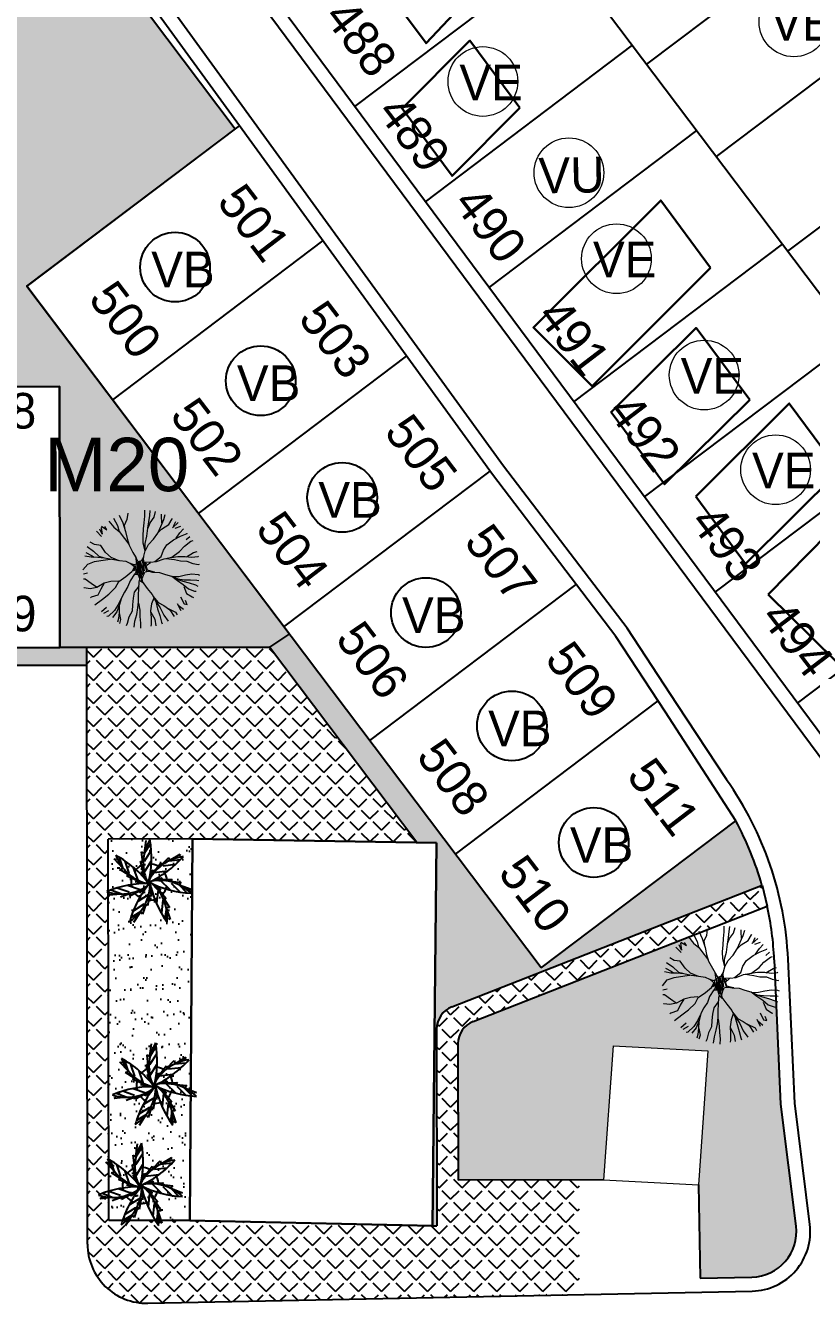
# Model space of a CAD drawing. Extents: x 472704 to 474638, y 1059265 to 1060325.
# Drawn here: x 473153.3 to 473219.6, y 1059508.3 to 1059616.6 of the extents above; entities that cross this region are included whole.
import ezdxf

# ---------------------------------------------------------------- set-up
doc = ezdxf.new("R2010")
doc.units = 0
doc.header["$LTSCALE"] = 0.4
doc.header["$MEASUREMENT"] = 0
doc.layers.get('0').update_dxf_attribs({"linetype": 'CONTINUOUS', "lineweight": 25})
for name, color, linetype, lineweight in [('AREAS VERDAS', 72, 'CONTINUOUS', 25), ('AREAS VERDES', 2, 'CONTINUOUS', 20), ('C-MULTIPLE', 65, 'CONTINUOUS', 30), ('CASA', 31, 'CONTINUOUS', 30), ('escuela', 22, 'CONTINUOUS', 20)]:
    doc.layers.add(name, color=color, linetype=linetype, lineweight=lineweight)
for name, color, linetype in [('BIFAMILIARES', 6, 'CONTINUOUS'), ('MANZANAS', 5, 'CONTINUOUS'), ('NumeroPropu', 6, 'CONTINUOUS'), ('PARCELASPEOPUESTAS', 3, 'CONTINUOUS'), ('PISOS', 8, 'CONTINUOUS'), ('PoligonAV', 3, 'CONTINUOUS'), ('TipoVivienda', 7, 'CONTINUOUS'), ('UNIFAMILIAR', 5, 'CONTINUOUS'), ('VEGETACION', 3, 'CONTINUOUS'), ('VIAPROPUESTA', 7, 'CONTINUOUS')]:
    doc.layers.add(name, color=color, linetype=linetype)
doc.styles.add('ARIAL', font='arial.ttf')
doc.styles.add('Numeros Parcelas', font='', dxfattribs={"height": 3})
doc.styles.add('TipoVivienda', font='', dxfattribs={"height": 3})
doc.styles.get('Numeros Parcelas').set_extended_font_data('AvantGarde Bk BT')
doc.styles.get('TipoVivienda').set_extended_font_data('AvantGarde Bk BT')
pattern_1 = [(37.5, (0, 0), (-0.0629933581, 1.926823769), [0, -1.52, 0, -1.7, 0, -1.625]), (7.5, (0, 0), (1.769776705, 2.822146065), [0, -0.82, 0, -1.37, 0, -0.525]), (327.5, (-1.23, 0), (3.1141418618, 0.0056590535), [0, -0.5, 0, -1.8, 0, -2.35]), (317.5, (-1.23, 0), (3.0061266046, 0.877675565), [0, -0.25, 0, -1.18, 0, -1.35])]
pattern_2 = [(45, (0, 0), (-0.9722718241, 0.9722718241), [1, -0.375]), (135, (0, 0), (-0.9722718241, -0.9722718241), [1, -0.375])]

# ---------------------------------------------------------------- blocks, each defined once
blk = doc.blocks.new('MATA-P-01')
at = {"color": 84, "linetype": 'ByBlock'}
for p, q in [((18.7068, 144.4864), (18.7321, 144.4515)), ((18.7231, 144.4864), (18.7304, 144.458)), ((18.7448, 144.4994), (18.7448, 144.5014)), ((18.7576, 144.4645), (18.7448, 144.4994)), ((18.7902, 144.4864), (18.7883, 144.5167)), ((18.7991, 144.4449), (18.7902, 144.4864)), ((18.7973, 144.4668), (18.8065, 144.5037)), ((18.8065, 144.5037), (18.8081, 144.5144)), ((18.8462, 144.4883), (18.8445, 144.521)), ((18.8625, 144.4537), (18.8462, 144.4883)), ((18.8698, 144.458), (18.8717, 144.4929)), ((18.8717, 144.4929), (18.8752, 144.521)), ((18.8986, 144.4841), (18.9059, 144.5167)), ((18.6435, 144.4015), (18.6272, 144.4231)), ((18.6454, 144.4361), (18.6454, 144.4384)), ((18.6796, 144.4146), (18.6454, 144.4361)), ((18.6869, 144.4319), (18.6706, 144.458)), ((18.7141, 144.3862), (18.6796, 144.4146)), ((18.7013, 144.397), (18.6869, 144.4319)), ((18.7176, 144.4515), (18.6888, 144.4688)), ((18.7321, 144.4515), (18.7304, 144.4557)), ((18.7918, 144.4319), (18.7576, 144.4645)), ((18.8079, 144.4068), (18.7918, 144.4319)), ((18.8081, 144.4058), (18.7991, 144.4449)), ((18.868, 144.4239), (18.8625, 144.4537)), ((18.8643, 144.3754), (18.8679, 144.4211)), ((18.8679, 144.4211), (18.8698, 144.458)), ((18.8915, 144.4123), (18.8951, 144.4472)), ((18.8951, 144.4472), (18.8986, 144.4841)), ((19.0127, 144.4231), (18.9874, 144.3774)), ((18.9964, 144.4818), (18.9929, 144.4449)), ((18.9929, 144.4449), (19.0018, 144.41)), ((19.0399, 144.4602), (19.0127, 144.4231)), ((19.0689, 144.4384), (19.0382, 144.4015)), ((19.0907, 144.4166), (19.0562, 144.3885)), ((18.5891, 144.3382), (18.5709, 144.347)), ((18.6163, 144.397), (18.6054, 144.4035)), ((18.647, 144.3624), (18.6163, 144.397)), ((18.6671, 144.3275), (18.647, 144.3624)), ((18.7448, 144.3513), (18.7141, 144.3862)), ((18.7576, 144.3167), (18.7448, 144.3513)), ((18.8244, 144.3666), (18.8081, 144.4058)), ((18.8462, 144.3317), (18.8244, 144.3666)), ((18.8662, 144.334), (18.8643, 144.3754)), ((18.8771, 144.334), (18.8861, 144.3731)), ((18.8861, 144.3731), (18.8915, 144.4123)), ((18.9874, 144.3774), (18.9711, 144.3405)), ((19.0219, 144.3709), (18.9855, 144.3382)), ((19.0018, 144.41), (18.9929, 144.3885)), ((19.0562, 144.3885), (19.0219, 144.3709)), ((19.0382, 144.4015), (19.0236, 144.3709)), ((19.0923, 144.3666), (19.107, 144.3819)), ((19.1268, 144.3797), (19.0923, 144.3666)), ((19.1268, 144.3731), (19.114, 144.3362)), ((19.114, 144.3362), (19.1322, 144.3624)), ((19.1485, 144.347), (19.114, 144.3232)), ((18.5476, 144.2775), (18.544, 144.2798)), ((18.5818, 144.2775), (18.5476, 144.2775)), ((18.5601, 144.3209), (18.5584, 144.3232)), ((18.5946, 144.3101), (18.5601, 144.3209)), ((18.6163, 144.284), (18.5818, 144.2775)), ((18.6236, 144.3059), (18.5891, 144.3382)), ((18.6307, 144.3079), (18.5946, 144.3101)), ((18.6524, 144.2775), (18.6163, 144.284)), ((18.6706, 144.2994), (18.6307, 144.3079)), ((18.6869, 144.2775), (18.6524, 144.2775)), ((18.7032, 144.2883), (18.6671, 144.3275)), ((18.7068, 144.2863), (18.6706, 144.2994)), ((18.7359, 144.2747), (18.6869, 144.2775)), ((18.7448, 144.271), (18.7032, 144.2883)), ((18.7828, 144.2471), (18.7448, 144.271)), ((18.763, 144.2798), (18.7576, 144.3167)), ((18.7918, 144.2449), (18.763, 144.2798)), ((18.857, 144.2948), (18.8462, 144.3317)), ((18.857, 144.2928), (18.8771, 144.334)), ((18.8589, 144.2557), (18.857, 144.2928)), ((18.8589, 144.2971), (18.8662, 144.334)), ((18.9241, 144.271), (18.904, 144.2491)), ((18.9529, 144.3059), (18.9241, 144.271)), ((18.9711, 144.3405), (18.9529, 144.3059)), ((18.9855, 144.3382), (18.9563, 144.3123)), ((19.0744, 144.2406), (19.1086, 144.2733)), ((19.1086, 144.2733), (19.1431, 144.271)), ((19.1431, 144.271), (19.1703, 144.2798)), ((18.5402, 144.223), (18.5313, 144.221)), ((18.5747, 144.2188), (18.5402, 144.223)), ((18.609, 144.2057), (18.5747, 144.2188)), ((18.6435, 144.1904), (18.609, 144.2057)), ((18.8173, 144.2361), (18.7828, 144.2471)), ((18.8154, 144.2361), (18.8516, 144.2276)), ((18.8204, 144.2298), (18.8159, 144.2358)), ((18.836, 144.2097), (18.8204, 144.2298)), ((18.8235, 144.1893), (18.836, 144.2097)), ((18.8617, 144.242), (18.8256, 144.1822)), ((18.8256, 144.1822), (18.8452, 144.2293)), ((18.8452, 144.2293), (18.8291, 144.2199)), ((18.8398, 144.1822), (18.8617, 144.2435)), ((18.8421, 144.166), (18.8617, 144.242)), ((18.8731, 144.2315), (18.8421, 144.166)), ((18.8433, 144.124), (18.8731, 144.2315)), ((18.8854, 144.225), (18.8433, 144.124)), ((18.8858, 144.2267), (18.845, 144.1578)), ((18.8516, 144.2276), (18.8589, 144.2557)), ((18.8858, 144.2267), (18.857, 144.1382)), ((18.857, 144.1382), (18.8913, 144.2208)), ((18.8584, 144.2576), (18.8584, 144.2591)), ((18.8658, 144.2372), (18.8584, 144.2576)), ((18.8858, 144.2267), (18.8658, 144.2372)), ((18.8712, 144.2094), (18.8773, 144.2259)), ((18.8913, 144.2208), (18.8755, 144.1589)), ((18.8755, 144.1589), (18.8991, 144.2066)), ((18.9021, 144.2471), (18.8858, 144.2267)), ((18.9052, 144.2504), (18.8915, 144.2122)), ((18.9047, 144.2052), (18.8915, 144.2122)), ((18.8991, 144.2066), (18.8967, 144.1751)), ((18.8991, 144.1932), (18.9257, 144.2077)), ((18.904, 144.2491), (18.9005, 144.2449)), ((18.9277, 144.208), (18.9047, 144.2052)), ((18.9529, 144.2145), (18.9277, 144.208)), ((18.9893, 144.2122), (18.9529, 144.2145)), ((19.0328, 144.21), (18.9893, 144.2122)), ((18.991, 144.21), (19.0382, 144.2188)), ((19.0744, 144.21), (19.0328, 144.21)), ((19.0382, 144.2188), (19.0744, 144.2406)), ((19.0543, 144.2034), (19.0399, 144.208)), ((19.0907, 144.1904), (19.0543, 144.2034)), ((19.1124, 144.2057), (19.0744, 144.21)), ((19.107, 144.2122), (19.0814, 144.21)), ((19.1431, 144.2341), (19.107, 144.2122)), ((19.1485, 144.1992), (19.1124, 144.2057)), ((19.1485, 144.208), (19.1322, 144.2015)), ((19.183, 144.2514), (19.1431, 144.2341)), ((19.183, 144.2188), (19.1485, 144.208)), ((19.1847, 144.1992), (19.1485, 144.1992)), ((18.5421, 144.1623), (18.5277, 144.1578)), ((18.5402, 144.1904), (18.5294, 144.1904)), ((18.5402, 144.1274), (18.5313, 144.1274)), ((18.5747, 144.1839), (18.5402, 144.1904)), ((18.5764, 144.1317), (18.5402, 144.1274)), ((18.5802, 144.1666), (18.5421, 144.1623)), ((18.6109, 144.1773), (18.5747, 144.1839)), ((18.6109, 144.1512), (18.5764, 144.1317)), ((18.6163, 144.1688), (18.5802, 144.1666)), ((18.6054, 144.1405), (18.5818, 144.1056)), ((18.647, 144.1754), (18.6109, 144.1773)), ((18.647, 144.1666), (18.6109, 144.1512)), ((18.6635, 144.1744), (18.6163, 144.1688)), ((18.6796, 144.1819), (18.6435, 144.1904)), ((18.6834, 144.1839), (18.647, 144.1666)), ((18.685, 144.1839), (18.647, 144.1754)), ((18.7195, 144.1861), (18.685, 144.1839)), ((18.7538, 144.1904), (18.7195, 144.1861)), ((18.7883, 144.1861), (18.7538, 144.1904)), ((18.7935, 144.1847), (18.781, 144.1864)), ((18.7828, 144.1864), (18.8029, 144.187)), ((18.814, 144.1856), (18.7935, 144.1847)), ((18.8029, 144.187), (18.8235, 144.1893)), ((18.8353, 144.1782), (18.814, 144.1856)), ((18.8403, 144.1578), (18.8353, 144.1782)), ((18.8554, 144.1257), (18.8353, 144.1158)), ((18.836, 144.1166), (18.8433, 144.1376)), ((18.8433, 144.1376), (18.8403, 144.1578)), ((18.8554, 144.1143), (18.8558, 144.1257)), ((18.8589, 144.1362), (18.8558, 144.1257)), ((18.8714, 144.1572), (18.8589, 144.1362)), ((18.8915, 144.1532), (18.8714, 144.1572)), ((18.8851, 144.181), (18.8866, 144.16)), ((18.9059, 144.1683), (18.8851, 144.181)), ((18.8866, 144.16), (18.8908, 144.1527)), ((18.8915, 144.1535), (18.9078, 144.1121)), ((18.904, 144.1708), (18.8991, 144.1932)), ((18.9078, 144.1643), (18.904, 144.1708)), ((18.935, 144.1297), (18.9078, 144.1643)), ((18.9692, 144.0948), (18.935, 144.1297)), ((19.1249, 144.1773), (19.0907, 144.1904)), ((19.1594, 144.1558), (19.1249, 144.1773)), ((19.1793, 144.1186), (19.1594, 144.1558)), ((18.5476, 144.0925), (18.5402, 144.0905)), ((18.5818, 144.1056), (18.5476, 144.0925)), ((18.5818, 144.0664), (18.5674, 144.0448)), ((18.6109, 144.0794), (18.5837, 144.0448)), ((18.7701, 144.0602), (18.7429, 144.0252)), ((18.8046, 144.0882), (18.7701, 144.0602)), ((18.8391, 144.1209), (18.8046, 144.0882)), ((18.8353, 144.1158), (18.8346, 144.1166)), ((18.8445, 144.0426), (18.8499, 144.0794)), ((18.8499, 144.0794), (18.8554, 144.1143)), ((18.8535, 144.0925), (18.8717, 144.0536)), ((18.8717, 144.0536), (18.8717, 144.0187)), ((18.9078, 144.1121), (18.9132, 144.0775)), ((18.9132, 144.0775), (18.9258, 144.0426)), ((18.9801, 144.0579), (18.9692, 144.0948)), ((18.9711, 144.097), (19.0127, 144.086)), ((19.0092, 144.0145), (18.9801, 144.0579)), ((19.0127, 144.086), (19.0472, 144.0687)), ((19.0472, 144.0687), (19.0597, 144.0318)), ((19.0472, 144.0687), (19.0833, 144.0383)), ((19.0852, 144.0383), (19.1195, 144.0536)), ((19.1195, 144.0536), (19.1575, 144.0709)), ((19.1722, 144.097), (19.1504, 144.1078)), ((19.1575, 144.0709), (19.1667, 144.0687)), ((18.5837, 144.0448), (18.5655, 144.0448)), ((18.6144, 144.0318), (18.5818, 144.0145)), ((18.5927, 144.0034), (18.6198, 144.0383)), ((18.6217, 143.9903), (18.6109, 143.9773)), ((18.6716, 144.0031), (18.6217, 143.9903)), ((18.6562, 143.9969), (18.6253, 143.9642)), ((18.6943, 144.0122), (18.6562, 143.9969)), ((18.7106, 143.9969), (18.6834, 143.96)), ((18.7285, 144.023), (18.6943, 144.0122)), ((18.725, 143.9884), (18.7051, 143.9535)), ((18.7467, 144.0318), (18.7106, 143.9969)), ((18.7429, 144.0252), (18.725, 143.9884)), ((18.763, 144.0514), (18.7285, 144.023)), ((18.7576, 144.0426), (18.763, 144.0079)), ((18.763, 144.0079), (18.7611, 143.9688)), ((18.8353, 143.9969), (18.8209, 143.96)), ((18.8336, 143.9708), (18.8372, 144.0057)), ((18.8372, 144.0057), (18.8445, 144.0426)), ((18.8679, 143.9818), (18.8625, 143.9469)), ((18.8717, 144.0187), (18.8679, 143.9818)), ((18.9258, 144.0426), (18.9366, 144.0079)), ((18.9366, 144.0079), (18.9385, 143.9688)), ((18.9385, 143.9991), (18.9475, 143.9642)), ((19.0399, 143.9796), (19.0092, 144.0145)), ((19.0597, 144.0318), (19.0689, 143.9969)), ((19.0689, 143.9969), (19.1032, 143.9773)), ((19.0833, 144.0383), (19.1178, 144.023)), ((19.1178, 144.023), (19.1521, 144.021)), ((19.1521, 144.021), (19.154, 144.021)), ((18.6834, 143.96), (18.6524, 143.9316)), ((18.6888, 143.9186), (18.6834, 143.91)), ((18.7051, 143.9535), (18.6888, 143.9186)), ((18.7285, 143.9274), (18.7158, 143.8924)), ((18.7576, 143.9623), (18.7285, 143.9274)), ((18.7502, 143.9316), (18.7429, 143.8947)), ((18.7611, 143.9688), (18.7502, 143.9316)), ((18.8136, 143.9251), (18.8027, 143.8905)), ((18.8209, 143.96), (18.8136, 143.9251)), ((18.8336, 143.9339), (18.8336, 143.9708)), ((18.8353, 143.8947), (18.8336, 143.9339)), ((18.8625, 143.9469), (18.8733, 143.91)), ((18.8733, 143.91), (18.8752, 143.8729)), ((18.9312, 143.9231), (18.9168, 143.8882)), ((18.9331, 143.9251), (18.9295, 143.8905)), ((18.9385, 143.96), (18.9331, 143.9251)), ((18.9385, 143.9688), (18.9458, 143.9251)), ((18.9458, 143.9251), (18.9638, 143.8905)), ((18.9475, 143.9642), (18.9603, 143.9296)), ((18.9603, 143.9296), (18.9874, 143.8924)), ((19.0165, 143.9035), (18.991, 143.9251)), ((19.0309, 143.91), (19.0073, 143.9404)), ((19.0744, 143.9404), (19.0399, 143.9796)), ((19.1032, 143.9773), (19.107, 143.973)), ((18.7429, 143.8947), (18.7429, 143.8839)), ((18.8027, 143.8905), (18.7973, 143.8621)), ((18.8336, 143.8598), (18.8353, 143.8947)), ((18.8752, 143.8729), (18.8788, 143.8598)), ((18.9168, 143.8882), (18.9187, 143.8644)), ((18.9295, 143.8905), (18.9312, 143.8686)), ((18.9874, 143.8924), (18.9964, 143.8882))]:
    blk.add_line(p, q, dxfattribs=at)
blk = doc.blocks.new('PALME01')
at = {"layer": 'VEGETACION'}
for p, q in [((-0.32, 2.46), (-0.14, 3.51)), ((-0.48, 1.69), (-0.56, 2.58)), ((-0.56, 2.58), (-0.32, 2.46)), ((-0.34, 2.42), (0.22, 3.22)), ((-0.34, 1.77), (0.26, 2.65)), ((1.78, 1.75), (2.7, 2.27)), ((2.7, 2.27), (2.6, 2.09)), ((-2.17, 1.26), (-2.88, 2.05)), ((-2.88, 2.05), (-2.68, 2)), ((-2.16, 1.22), (-2.44, 2.16)), ((-2.42, 1.15), (-2.17, 1.26)), ((-1.67, 0.65), (-2.42, 1.15)), ((-1.65, 0.81), (-1.96, 1.83)), ((-0.93, 0.18), (-1.28, 1.25)), ((-0.45, 0.84), (-0.66, 1.78)), ((-0.66, 1.78), (-0.48, 1.69)), ((-0.39, 0.81), (0.23, 1.75)), ((0.43, 0.85), (1.03, 1.6)), ((1.03, 1.6), (1.07, 1.4)), ((1.07, 1.4), (1.72, 2.02)), ((1.22, 1.34), (2.28, 1.42)), ((1.72, 2.02), (1.78, 1.75)), ((1.73, 1.74), (2.71, 1.81)), ((-1.86, 0.57), (-1.67, 0.65)), ((-0.99, 0.15), (-1.86, 0.57)), ((-1.16, 0.07), (-0.99, 0.15)), ((-0.01, -0.17), (-1.16, 0.07)), ((-0.08, -0.13), (-0.61, 0.92)), ((-0.61, 0.92), (-0.45, 0.84)), ((-0.1, -0.04), (0.39, 1.03)), ((-0.04, 0.03), (1.1, 0.31)), ((0.04, 0.02), (0.97, -0.69)), ((0.39, 1.03), (0.43, 0.85)), ((0.44, 0.78), (1.57, 0.88)), ((0.94, 0.12), (1.72, -0.7)), ((1.1, 0.31), (0.98, 0.17)), ((0.98, 0.17), (1.94, 0.16)), ((1.94, 0.16), (1.81, 0.01)), ((1.81, 0.01), (2.7, -0.12)), ((-3.46, -1), (-3.29, -0.88)), ((-2.4, -0.93), (-3.46, -1)), ((-2.35, -0.95), (-3.26, -0.58)), ((-1.72, -0.8), (-2.71, -0.42)), ((-1.61, -0.92), (-2.46, -1.2)), ((-0.77, -0.64), (-1.83, -0.24)), ((-0.79, -0.71), (-1.66, -1.12)), ((-1.66, -1.12), (-1.61, -0.92)), ((-0.03, -1.03), (-1.01, -1.6)), ((0.07, -0.13), (-0.83, -0.88)), ((-0.83, -0.88), (-0.79, -0.71)), ((0.01, -1.08), (-0.21, -2.01)), ((0.12, -1.22), (0.01, -1.08)), ((0.09, -0.05), (0.12, -1.22)), ((0.73, -0.69), (0.57, -1.81)), ((0.97, -0.69), (0.79, -0.69)), ((0.79, -0.69), (1.39, -1.44)), ((1.86, -0.15), (2.59, -0.93)), ((2.49, -0.3), (3.15, -1.02)), ((2.7, -0.12), (2.53, -0.32)), ((2.53, -0.32), (3.51, -0.73)), ((3.51, -0.73), (3.31, -0.76)), ((-0.5, -1.86), (-1.42, -2.4)), ((-0.33, -1.85), (-0.65, -2.69)), ((-0.21, -2.01), (-0.33, -1.85)), ((1.09, -1.57), (0.94, -2.63)), ((1.39, -1.44), (1.19, -1.44)), ((1.19, -1.44), (1.64, -2.21)), ((1.38, -2.16), (1.22, -3.13)), ((-0.78, -2.45), (-1.63, -2.93)), ((-0.82, -2.48), (-1.43, -3.35)), ((-0.65, -2.69), (-0.82, -2.48)), ((1.37, -2.21), (1.67, -3.23)), ((1.64, -2.21), (1.37, -2.21)), ((1.67, -3.23), (1.52, -3.09))]:
    blk.add_line(p, q, dxfattribs=at)
for centre, radius, start, end in [((3.35, 1.47), 3.79, 146.5126, 204.9769), ((-8.28, 2.34), 8.56, 343.2568, 8.2327), ((0.88, 3.52), 3.79, 197.9411, 256.4055), ((-7.05, -5.04), 8.56, 34.6853, 59.6613), ((0, 0), 1.53, 112.3411, 140.8959), ((-3.28, 7.91), 8.56, 291.8282, 316.8041), ((3.29, -1.73), 3.79, 95.084, 153.5483), ((0, 0), 1.53, 58.7372, 86.9078), ((0, 0), 1.53, 165.4304, 194.1231), ((0.75, -3.68), 3.79, 43.6554, 102.1198), ((4.18, 7.47), 8.56, 240.3996, 265.3756), ((-2.36, -2.91), 3.79, 352.2268, 50.6912), ((8.5, 1.36), 8.56, 188.971, 213.947), ((0, 0), 1.53, 6.2517, 34.072), ((-0.51, -8.67), 8.56, 86.1139, 111.0899), ((-2.25, 2.86), 3.79, 249.3697, 307.8341), ((-3.7, 0), 3.79, 300.7983, 359.2626), ((6.41, -5.83), 8.56, 137.5425, 162.5184), ((0, 0), 1.53, 216.742, 245.1681), ((0, 0), 1.53, 315.6716, 343.3932), ((0, 0), 1.53, 266.3653, 294.3399)]:
    blk.add_arc(centre, radius, start, end, dxfattribs=at)
blk = doc.blocks.new('PALMERA')
at = {"layer": 'AREAS VERDES'}
blk.add_blockref('PALME01', (-88.82, 0.82), dxfattribs=at)

msp = doc.modelspace()

# ---------------------------------------------------------------- hatches: boundary and pattern name
at = {"layer": 'AREAS VERDAS', "linetype": 'Continuous'}
h = msp.add_hatch(dxfattribs=at)
h.set_pattern_fill('AR-SAND', color=64, scale=3, style=0)
h.set_pattern_definition([(37.5, (0, 0), (-0.188980074, 5.780471307), [0, -4.56, 0, -5.1, 0, -4.875]), (7.5, (0, 0), (5.309330116, 8.466438196), [0, -2.46, 0, -4.11, 0, -1.575]), (327.5, (-3.69, 0), (9.342425585, 0.01697716), [0, -1.5, 0, -5.4, 0, -7.05]), (317.5, (-3.69, 0), (9.018379814, 2.633026695), [0, -0.75, 0, -3.54, 0, -4.05])])
h.paths.add_polyline_path([(473109.38, 1059707.59), (473133.86, 1059672.06), (473150.58, 1059647.8), (473156.48, 1059639.24), (473150.62, 1059634.87), (473170.96, 1059607.91), (473153.4, 1059594.66), (473175.54, 1059565.33), (473173.86, 1059564.22), (473156.18, 1059564.2), (473156.15, 1059586.2), (473132.15, 1059586.18), (473132.18, 1059564.48), (473087.46, 1059564.42), (473084.25, 1059567.62), (473084.25, 1059574.42), (473066.79, 1059574.61), (473066.66, 1059524.4), (473061.32, 1059521.39), (473061.04, 1059499.58), (472976.51, 1059495.35), (472972.1, 1059511.84), (473044.55, 1059617.13), (473055.8, 1059632.86), (473066.6, 1059647.96), (473074.5, 1059659.01), (473082.49, 1059670.17), (473095.04, 1059687.72), (473108.07, 1059705.15)])
at = {"layer": 'AREAS VERDAS'}
h = msp.add_hatch(dxfattribs=at)
h.set_pattern_fill('AR-SAND', color=64, style=0)
h.set_pattern_definition(pattern_1)
h.paths.add_polyline_path([(473200, 1059536.17), (473191.03, 1059532.66, 0.308916), (473189.76, 1059530.79), (473189.77, 1059519.29), (473200, 1059519.3)], flags=17)
h.paths.add_polyline_path([(473211.34, 1059535.32), (473211.36, 1059535.32), (473211.44, 1059535.4), (473211.51, 1059535.67), (473211.51, 1059535.7), (473211.19, 1059535.58), (473211.21, 1059535.61), (473211.35, 1059535.93), (473211.02, 1059536.21), (473210.98, 1059536.23), (473211.31, 1059536.12), (473211.52, 1059536.18), (473211.43, 1059536.78), (473211.22, 1059537.14), (473210.9, 1059537.74), (473210.87, 1059537.85), (473210.52, 1059538.32), (473210.08, 1059538.9), (473209.63, 1059539.26), (473209.21, 1059539.78), (473200, 1059536.17), (473200, 1059519.3), (473202.04, 1059519.3), (473202.85, 1059530.6), (473210.85, 1059530.19), (473210.04, 1059518.89), (473210.2, 1059511.02), (473214.56, 1059511.1, 0.40828), (473218.31, 1059514.93, 0.030716), (473218.28, 1059515.4), (473217.01, 1059525.68), (473216.61, 1059534.35), (473216.51, 1059534.41), (473215.96, 1059534.58), (473215.44, 1059534.72), (473214.76, 1059534.95), (473214.52, 1059535.13), (473214.47, 1059535.15), (473213.97, 1059535.29), (473213.48, 1059535.45), (473213.01, 1059535.49), (473213.07, 1059535.47), (473212.88, 1059535.49), (473212.58, 1059535.56), (473212.25, 1059535.51), (473212.11, 1059535.23), (473212.01, 1059534.94), (473212.05, 1059534.64), (473212.43, 1059534.1), (473212.85, 1059533.59), (473212.92, 1059533.44), (473213.35, 1059532.91), (473213.83, 1059532.65), (473214.13, 1059532.45), (473214.31, 1059532.37), (473214.34, 1059532.32), (473213.83, 1059532.65), (473213.35, 1059532.91), (473213.01, 1059533.34), (473212.99, 1059533.31), (473212.85, 1059533.59), (473212.43, 1059534.1), (473212.11, 1059534.56), (473211.79, 1059534.81), (473211.79, 1059534.8), (473211.77, 1059534.97), (473211.65, 1059535.31)])
h.paths.add_polyline_path([(473175.54, 1059565.33), (473173.86, 1059564.22), (473186.29, 1059547.76), (473187.96, 1059547.73), (473187.62, 1059515.43), (473187.98, 1059515.43), (473187.96, 1059532.02, -0.308916), (473189.23, 1059533.88), (473200, 1059538.1), (473200, 1059539.63), (473196.77, 1059537.19)])
h.paths.add_polyline_path([(473215.41, 1059544.14, 0.053921), (473213.19, 1059549.58), (473200, 1059539.63), (473200, 1059538.1)])
h.paths.add_polyline_path([(473190.42, 1059515.77), (473217.38, 1059515.77), (473217.38, 1059521.77), (473190.42, 1059521.77)], flags=9)
h.paths.add_polyline_path([(473169.04, 1059555.49), (473185.11, 1059555.49), (473185.11, 1059560.72), (473169.04, 1059560.72)], flags=9)
h.paths.add_polyline_path([(473167.11, 1059558.51), (473189.28, 1059558.51), (473189.28, 1059569.03), (473167.11, 1059569.03)], flags=9)
h.paths.add_polyline_path([(473160.62, 1059530.53), (473189.71, 1059530.53), (473189.71, 1059536.68), (473160.62, 1059536.68)], flags=9)
h.paths.add_polyline_path([(473158.88, 1059534.52), (473196.24, 1059534.52), (473196.24, 1059541.4), (473158.88, 1059541.4)], flags=9)
h = msp.add_hatch(dxfattribs=at)
h.set_pattern_fill('AR-SAND', color=64, style=0)
h.set_pattern_definition(pattern_1)
h.paths.add_polyline_path([(473167.36, 1059548.05), (473160.26, 1059548.04), (473160.3, 1059515.87), (473167.13, 1059515.88)])
h.paths.add_polyline_path([(473161, 1059527.76), (473187.12, 1059527.76), (473187.12, 1059533.96), (473161, 1059533.96)], flags=9)
h.paths.add_polyline_path([(473159.07, 1059532.98), (473191.26, 1059532.98), (473191.26, 1059539.75), (473159.07, 1059539.75)], flags=9)
at = {"layer": 'PISOS', "linetype": 'Continuous'}
h = msp.add_hatch(dxfattribs=at)
h.set_pattern_fill('ANGLE', color=256, scale=5, angle=45, style=0)
h.set_pattern_definition(pattern_2)
h.paths.add_polyline_path([(473075.45, 1059572.61), (473082.45, 1059572.62), (473082.45, 1059567.62, 0.414556), (473087.46, 1059562.62), (473158.44, 1059562.71), (473158.44, 1059564.21), (473156.18, 1059564.2), (473132.18, 1059564.18), (473132.18, 1059564.48), (473087.46, 1059564.42), (473087.46, 1059564.42, -0.414556), (473084.25, 1059567.62), (473084.25, 1059574.42), (473070.47, 1059574.4, -0.105827), (473069.65, 1059574.58), (473066.79, 1059574.61), (473066.66, 1059524.4, -0.413871), (473063.67, 1059521.4), (473061.32, 1059521.39), (473061.35, 1059499.58), (473061.04, 1059499.58), (473053.1, 1059499.18), (473053.11, 1059498.33), (473157.52, 1059499.31, 0.176345), (473154.3, 1059500.45), (473063.15, 1059499.6), (473063.13, 1059519.6), (473071.13, 1059519.6), (473071.13, 1059514.6, 0.414214), (473076.14, 1059509.61), (473147.51, 1059509.69, 0.414214), (473152.5, 1059514.7), (473151.5, 1059514.7), (473151.46, 1059551.7), (473152.46, 1059551.7, 0.414214), (473147.45, 1059556.69), (473075.45, 1059556.61)])
h.paths.add_polyline_path([(473075.45, 1059555.07), (473147.65, 1059555.16, -0.414214), (473149.66, 1059553.16), (473149.7, 1059513.16, -0.414214), (473147.7, 1059511.16), (473147.5, 1059511.16), (473147.5, 1059511.19), (473135.52, 1059511.18), (473135.5, 1059511.14), (473135.5, 1059511.18), (473123.52, 1059511.17), (473123.5, 1059511.13), (473123.5, 1059511.17), (473111.52, 1059511.15), (473111.5, 1059511.12), (473111.5, 1059511.15), (473099.52, 1059511.14), (473099.5, 1059511.1), (473099.5, 1059511.14), (473087.52, 1059511.12), (473087.5, 1059511.09), (473087.5, 1059511.12), (473075.94, 1059511.11, -0.033222), (473075.54, 1059511.14), (473075.5, 1059511.07), (473075.5, 1059511.14, -0.372578), (473072.93, 1059514.11), (473072.92, 1059521.41), (473071.47, 1059521.4, -0.414556), (473068.46, 1059524.4), (473068.46, 1059525.89, -0.027836), (473068.06, 1059526, -0.012768), (473068.46, 1059526.17), (473068.46, 1059533.83, -0.043614), (473067.82, 1059533.98, -0.020039), (473068.46, 1059534.23), (473068.46, 1059536.71), (473068.43, 1059536.75), (473068.46, 1059536.74), (473068.46, 1059541.15, -0.027836), (473068.06, 1059541.26, -0.012768), (473068.46, 1059541.42), (473068.46, 1059549.23), (473068.44, 1059549.22), (473068.46, 1059549.24), (473068.46, 1059549.48, -0.004864), (473068.39, 1059549.5, -0.004279), (473068.33, 1059549.52, -0.002508), (473068.3, 1059549.53, -0.005328), (473068.46, 1059549.6), (473068.46, 1059552.07, -0.414214), (473071.46, 1059555.07)], flags=16)
h.paths.add_polyline_path([(473071.06, 1059549.43), (473071.75, 1059550.04, -0.004851), (473071.85, 1059550.17), (473070.7, 1059550.37), (473070.86, 1059550.45), (473070.37, 1059550.67, 0.125854), (473070.39, 1059549.91), (473071.11, 1059549.67)], flags=0)
h.paths.add_polyline_path([(473071.93, 1059553.91, -0.060273), (473072.04, 1059551.85, -0.097619), (473072.61, 1059551.67), (473072.83, 1059551.97), (473072.88, 1059551.77), (473073.51, 1059552.41), (473073.57, 1059552.15), (473073.58, 1059552.15, -0.080339), (473074.74, 1059552.48, -0.061187), (473073.19, 1059551.09, -0.093769), (473073.37, 1059550.56), (473073.79, 1059550.57), (473073.67, 1059550.41), (473074.56, 1059550.32), (473074.39, 1059550.1), (473074.4, 1059550.09, -0.080339), (473075.39, 1059549.39, -0.062892), (473073.27, 1059549.76, -0.088323), (473072.99, 1059549.31), (473073.3, 1059548.94), (473073.09, 1059548.94), (473073.58, 1059548.18), (473073.3, 1059548.18), (473073.3, 1059548.17, -0.080339), (473073.37, 1059546.97, -0.064085), (473072.33, 1059548.88, -0.085369), (473071.81, 1059548.81), (473071.72, 1059548.32), (473071.59, 1059548.48), (473071.3, 1059547.62), (473071.12, 1059547.84), (473071.12, 1059547.83, 0.163898), (473071.95, 1059550.1, -0.006186), (473071.91, 1059550.31, -0.001699), (473071.86, 1059550.34, -0.001699), (473071.81, 1059550.31, -0.001699), (473071.79, 1059550.26, -0.003193), (473071.86, 1059550.17, -0.122037), (473070.21, 1059550.96), (473070.17, 1059550.93), (473069.4, 1059551.41), (473069.65, 1059551.53), (473069.65, 1059551.53, -0.080339), (473069.06, 1059552.59, -0.060888), (473070.75, 1059551.39, -0.096865), (473071.23, 1059551.73), (473071.14, 1059552.09), (473071.32, 1059552.01), (473071.21, 1059552.9), (473071.46, 1059552.78), (473071.47, 1059552.79, -0.0039), (473071.48, 1059552.85, -0.076415)], flags=0)
h.paths.add_polyline_path([(473070.82, 1059541.16), (473071.51, 1059541.77, -0.004851), (473071.61, 1059541.9), (473070.46, 1059542.1), (473070.62, 1059542.18), (473070.13, 1059542.4, 0.125854), (473070.15, 1059541.65), (473070.87, 1059541.4)], flags=0)
h.paths.add_polyline_path([(473071.69, 1059545.64, -0.060273), (473071.81, 1059543.59, -0.097619), (473072.37, 1059543.4), (473072.59, 1059543.7), (473072.64, 1059543.51), (473073.27, 1059544.15), (473073.34, 1059543.88), (473073.34, 1059543.88, -0.080339), (473074.5, 1059544.22, -0.061187), (473072.95, 1059542.83, -0.093769), (473073.13, 1059542.29), (473073.55, 1059542.3), (473073.43, 1059542.14), (473074.32, 1059542.05), (473074.16, 1059541.83), (473074.16, 1059541.82, -0.080339), (473075.15, 1059541.13, -0.062892), (473073.04, 1059541.49, -0.088323), (473072.75, 1059541.04), (473073.06, 1059540.68), (473072.86, 1059540.67), (473073.34, 1059539.92), (473073.06, 1059539.91), (473073.06, 1059539.91, -0.080339), (473073.13, 1059538.7, -0.064085), (473072.09, 1059540.62, -0.085369), (473071.58, 1059540.54), (473071.48, 1059540.05), (473071.35, 1059540.21), (473071.06, 1059539.36), (473070.88, 1059539.57), (473070.88, 1059539.57, 0.163898), (473071.72, 1059541.84, -0.006186), (473071.67, 1059542.04, -0.001699), (473071.62, 1059542.07, -0.001699), (473071.57, 1059542.05, -0.001699), (473071.55, 1059541.99, -0.003193), (473071.62, 1059541.9, -0.122037), (473069.97, 1059542.69), (473069.93, 1059542.67), (473069.16, 1059543.14), (473069.41, 1059543.26), (473069.41, 1059543.27, -0.080339), (473068.82, 1059544.32, -0.060888), (473070.51, 1059543.12, -0.096865), (473070.99, 1059543.46), (473070.9, 1059543.82), (473071.08, 1059543.74), (473070.97, 1059544.63), (473071.22, 1059544.52), (473071.23, 1059544.52, -0.0039), (473071.24, 1059544.58, -0.076415)], flags=0)
h.paths.add_polyline_path([(473070.58, 1059533.88), (473071.28, 1059534.5, -0.004851), (473071.38, 1059534.63), (473070.23, 1059534.83), (473070.39, 1059534.91), (473069.89, 1059535.13, 0.125854), (473069.92, 1059534.37), (473070.64, 1059534.13)], flags=0)
h.paths.add_polyline_path([(473071.45, 1059538.36, -0.060273), (473071.57, 1059536.31, -0.097619), (473072.13, 1059536.13), (473072.36, 1059536.43), (473072.41, 1059536.23), (473073.04, 1059536.87), (473073.1, 1059536.6), (473073.11, 1059536.6, -0.080339), (473074.27, 1059536.94, -0.061187), (473072.71, 1059535.55, -0.093769), (473072.9, 1059535.01), (473073.32, 1059535.02), (473073.19, 1059534.86), (473074.09, 1059534.77), (473073.92, 1059534.55), (473073.92, 1059534.55, -0.055297), (473074.63, 1059534.1, -0.024931), (473074.91, 1059533.85, -0.062892), (473072.8, 1059534.22, -0.088323), (473072.51, 1059533.76), (473072.82, 1059533.4), (473072.62, 1059533.4), (473073.11, 1059532.64), (473072.83, 1059532.63), (473072.83, 1059532.63, -0.05491), (473072.92, 1059531.8, -0.025317), (473072.9, 1059531.42, -0.064085), (473071.85, 1059533.34, -0.085369), (473071.34, 1059533.27), (473071.24, 1059532.77), (473071.11, 1059532.93), (473070.82, 1059532.08), (473070.65, 1059532.29), (473070.64, 1059532.29, 0.163898), (473071.48, 1059534.56, -0.006186), (473071.44, 1059534.77, -0.001699), (473071.39, 1059534.79, -0.001699), (473071.33, 1059534.77, -0.001699), (473071.32, 1059534.71, -0.003193), (473071.38, 1059534.63, -0.122037), (473069.74, 1059535.41), (473069.69, 1059535.39), (473068.93, 1059535.86), (473069.17, 1059535.98), (473069.17, 1059535.99, -0.080339), (473068.58, 1059537.05, -0.060888), (473070.28, 1059535.85, -0.096865), (473070.76, 1059536.19), (473070.66, 1059536.55), (473070.85, 1059536.46), (473070.74, 1059537.35), (473070.99, 1059537.24), (473070.99, 1059537.24, -0.0039), (473071.01, 1059537.3, -0.076415)], flags=0)
h.paths.add_polyline_path([(473070.82, 1059525.9), (473071.51, 1059526.52, -0.004851), (473071.61, 1059526.65), (473070.46, 1059526.85), (473070.62, 1059526.93), (473070.13, 1059527.15, 0.125854), (473070.15, 1059526.39), (473070.87, 1059526.15)], flags=0)
h.paths.add_polyline_path([(473071.69, 1059530.38, -0.060273), (473071.81, 1059528.33, -0.097619), (473072.37, 1059528.15), (473072.59, 1059528.44), (473072.64, 1059528.25), (473073.27, 1059528.89), (473073.34, 1059528.62), (473073.34, 1059528.62, -0.080339), (473074.5, 1059528.96, -0.061187), (473072.95, 1059527.57, -0.093769), (473073.13, 1059527.03), (473073.55, 1059527.04), (473073.43, 1059526.88), (473074.32, 1059526.79), (473074.16, 1059526.57), (473074.16, 1059526.57, -0.080339), (473075.15, 1059525.87, -0.062892), (473073.04, 1059526.24, -0.088323), (473072.75, 1059525.78), (473073.06, 1059525.42), (473072.86, 1059525.42), (473073.34, 1059524.66), (473073.06, 1059524.65), (473073.06, 1059524.65, -0.080339), (473073.13, 1059523.44, -0.064085), (473072.09, 1059525.36, -0.085369), (473071.58, 1059525.29), (473071.48, 1059524.79), (473071.35, 1059524.95), (473071.06, 1059524.1), (473070.88, 1059524.31), (473070.88, 1059524.31, 0.163898), (473071.72, 1059526.58, -0.006186), (473071.67, 1059526.79, -0.001699), (473071.62, 1059526.81, -0.001699), (473071.57, 1059526.79, -0.001699), (473071.55, 1059526.73, -0.003193), (473071.62, 1059526.65, -0.122037), (473069.97, 1059527.43), (473069.93, 1059527.41), (473069.16, 1059527.88), (473069.41, 1059528), (473069.41, 1059528.01, -0.080339), (473068.82, 1059529.07, -0.060888), (473070.51, 1059527.87, -0.096865), (473070.99, 1059528.21), (473070.9, 1059528.57), (473071.08, 1059528.48), (473070.97, 1059529.37), (473071.22, 1059529.26), (473071.23, 1059529.26, -0.003901), (473071.24, 1059529.32, -0.054721), (473071.53, 1059530.1, -0.012187), (473071.62, 1059530.26, -0.009414)], flags=0)
h.paths.add_polyline_path([(473091.6, 1059528.56), (473107.64, 1059528.56), (473107.64, 1059533.71), (473091.6, 1059533.71)], flags=8)
h.paths.add_polyline_path([(473089.69, 1059531.65), (473111.8, 1059531.65), (473111.8, 1059542), (473089.69, 1059542)], flags=8)
h = msp.add_hatch(dxfattribs=at)
h.set_pattern_fill('ANGLE', color=256, scale=5, angle=45, style=0)
h.set_pattern_definition(pattern_2)
h.paths.add_polyline_path([(473186.29, 1059547.76), (473173.86, 1059564.22), (473158.44, 1059564.21), (473158.44, 1059562.71), (473158.5, 1059513.89, 0.419828), (473163.6, 1059508.9), (473200, 1059509.64), (473200, 1059519.3), (473189.77, 1059519.29), (473189.76, 1059530.79, -0.308916), (473191.03, 1059532.66), (473200, 1059536.17), (473200, 1059538.1), (473189.23, 1059533.88, 0.308916), (473187.96, 1059532.02), (473187.98, 1059515.43), (473187.62, 1059515.43), (473167.13, 1059515.88), (473164.53, 1059515.88, -0.002284), (473164.53, 1059515.84), (473164.53, 1059515.84, -0.025317), (473164.51, 1059515.46, -0.014747), (473164.22, 1059515.88), (473161.82, 1059515.87, -0.034737), (473161.4, 1059515.55, -0.004013), (473161.35, 1059515.52, -0.010809), (473161.46, 1059515.87), (473160.3, 1059515.87), (473160.3, 1059517.84, -0.058517), (473159.43, 1059518.02, -0.026881), (473160.3, 1059518.34), (473160.29, 1059520.52), (473160.04, 1059520.78), (473160.29, 1059520.72), (473160.29, 1059520.84, -0.01783), (473160.19, 1059521.09, -0.003358), (473160.29, 1059521.03), (473160.27, 1059543.57, -0.009013), (473160.14, 1059543.61, -0.004116), (473160.27, 1059543.66), (473160.26, 1059548.04), (473167.36, 1059548.05)])
h.paths.add_polyline_path([(473193.32, 1059515.78), (473217.55, 1059515.78), (473217.55, 1059521.11), (473193.32, 1059521.11)], flags=9)
h.paths.add_polyline_path([(473161, 1059527.76), (473187.12, 1059527.76), (473187.12, 1059533.96), (473161, 1059533.96)], flags=25)
h.paths.add_polyline_path([(473159.07, 1059532.98), (473191.26, 1059532.98), (473191.26, 1059539.75), (473159.07, 1059539.75)], flags=24)
h = msp.add_hatch(dxfattribs=at)
h.set_pattern_fill('ANGLE', color=256, scale=5, angle=45, style=0)
h.set_pattern_definition(pattern_2)
h.paths.add_polyline_path([(473215.85, 1059542.38), (473215.41, 1059544.14), (473200, 1059538.1), (473200, 1059536.17)])

# ---------------------------------------------------------------- linework, layer by layer
at = {"layer": 'BIFAMILIARES', "linetype": 'Continuous'}
for centre in [(473165.89, 1059596.26), (473173.12, 1059586.68), (473179.99, 1059576.84), (473187.05, 1059567.13), (473194.31, 1059557.58), (473201.21, 1059547.75)]:
    msp.add_circle(centre, 2.94, dxfattribs=at)
at = {"layer": 'C-MULTIPLE'}
for p, q in [((473167.13, 1059515.88), (473167.36, 1059548.05)), ((473167.36, 1059548.05), (473187.96, 1059547.73)), ((473187.96, 1059547.73), (473187.62, 1059515.43)), ((473187.62, 1059515.43), (473167.13, 1059515.88))]:
    msp.add_line(p, q, dxfattribs=at)
at = {"layer": 'CASA'}
for points in [[(473189.85, 1059618.09), (473185, 1059624.62), (473182.22, 1059621.66), (473187.07, 1059615.13)], [(473194.97, 1059609.68), (473190.76, 1059615.36), (473185.05, 1059609.63), (473189.26, 1059603.95)], [(473214.37, 1059585.06), (473209.85, 1059591.14), (473202.67, 1059584.04), (473207.18, 1059577.96)], [(473209.82, 1059576.93), (473217.7, 1059584.77), (473221.91, 1059579.09), (473214.03, 1059571.25)], [(473215.92, 1059568.65), (473221.63, 1059563.04), (473230.04, 1059571.6), (473224.34, 1059577.21)]]:
    msp.add_lwpolyline(points, close=True, dxfattribs=at)
msp.add_lwpolyline([(473211.07, 1059596.21), (473206.86, 1059601.89), (473196.13, 1059591.18), (473201.07, 1059586.22), (473211.07, 1059596.21)], dxfattribs=at)
at = {"layer": 'escuela'}
for p, q in [((473202.85, 1059530.6), (473202.04, 1059519.3)), ((473202.85, 1059530.6), (473210.85, 1059530.19)), ((473210.85, 1059530.19), (473210.04, 1059518.89)), ((473202.04, 1059519.3), (473210.04, 1059518.89))]:
    msp.add_line(p, q, dxfattribs=at)
at = {"layer": 'PARCELASPEOPUESTAS', "linetype": 'Continuous'}
for p, q in [((473182.06, 1059644.68), (473247.88, 1059557.44)), ((473226.4, 1059548.71), (473166.2, 1059629.82)), ((473205.69, 1059613.36), (473222.93, 1059626.37)), ((473181.06, 1059609.8), (473198.46, 1059622.94)), ((473211.56, 1059605.58), (473228.76, 1059618.56)), ((473187.02, 1059601.77), (473204.49, 1059614.96)), ((473217.59, 1059597.6), (473234.74, 1059610.54)), ((473153.4, 1059594.66), (473171.32, 1059608.18)), ((473192.67, 1059578.78), (473171.32, 1059608.18)), ((473192.38, 1059594.55), (473209.91, 1059607.77)), ((473160.63, 1059585.08), (473178.37, 1059598.47)), ((473199.53, 1059584.91), (473217.13, 1059598.19)), ((473196.77, 1059537.19), (473153.4, 1059594.66)), ((473205.49, 1059576.88), (473223.16, 1059590.21)), ((473167.86, 1059575.5), (473185.43, 1059588.76)), ((473132.15, 1059586.18), (473156.15, 1059586.2)), ((473156.15, 1059586.2), (473156.18, 1059564.2)), ((473218.39, 1059559.5), (473253.2, 1059585.76)), ((473211.45, 1059568.85), (473229.18, 1059582.23)), ((473175.08, 1059565.93), (473192.48, 1059579.05)), ((473203.07, 1059565.13), (473192.67, 1059578.78)), ((473182.31, 1059556.35), (473199.74, 1059569.5)), ((473207.27, 1059558.75), (473203.07, 1059565.13)), ((473132.18, 1059564.18), (473156.18, 1059564.2)), ((473189.54, 1059546.77), (473206.65, 1059559.68)), ((473213.19, 1059549.58), (473207.27, 1059558.75)), ((473196.77, 1059537.19), (473213.19, 1059549.58))]:
    msp.add_line(p, q, dxfattribs=at)
at = {"layer": 'PISOS', "linetype": 'Continuous'}
for p, q in [((473158.44, 1059562.71), (473158.44, 1059564.21)), ((473215.41, 1059544.14), (473215.85, 1059542.38))]:
    msp.add_line(p, q, dxfattribs=at)
at = {"layer": 'PoligonAV', "linetype": 'Continuous'}
msp.add_lwpolyline([(473109.38, 1059707.59), (473133.86, 1059672.06), (473150.58, 1059647.8), (473156.48, 1059639.24), (473150.62, 1059634.87), (473170.96, 1059607.91), (473153.4, 1059594.66), (473175.54, 1059565.33), (473173.86, 1059564.22), (473156.18, 1059564.2), (473156.15, 1059586.2), (473132.15, 1059586.18), (473132.18, 1059564.48), (473087.46, 1059564.42), (473084.25, 1059567.62), (473084.25, 1059574.42), (473066.79, 1059574.61), (473066.79, 1059574.61), (473066.66, 1059524.4), (473061.32, 1059521.39), (473061.04, 1059499.58)], dxfattribs=at)
at = {"layer": 'TipoVivienda', "linetype": 'Continuous', "lineweight": 20}
for centre in [(473218.1, 1059616.94), (473191.86, 1059611.91), (473203.13, 1059596.97), (473210.53, 1059587.16), (473216.56, 1059579.18)]:
    msp.add_circle(centre, 2.94, dxfattribs=at)
at = {"layer": 'UNIFAMILIAR', "linetype": 'Continuous', "lineweight": 20}
msp.add_circle((473199.12, 1059604.22), 2.94, dxfattribs=at)
at = {"layer": 'VIAPROPUESTA', "linetype": 'Continuous'}
for p, q in [((473171.32, 1059608.18), (473151.9, 1059634.93)), ((473193.61, 1059579.49), (473153.43, 1059634.8)), ((473156.18, 1059564.2), (473173.86, 1059564.22)), ((473186.29, 1059547.76), (473173.86, 1059564.22)), ((473087.46, 1059562.62), (473158.44, 1059562.71)), ((473158.5, 1059513.89), (473158.44, 1059562.71)), ((473167.36, 1059548.05), (473160.26, 1059548.04)), ((473160.3, 1059515.87), (473160.26, 1059548.04)), ((473189.23, 1059533.88), (473215.41, 1059544.14)), ((473191.03, 1059532.66), (473215.85, 1059542.38)), ((473187.96, 1059532.02), (473187.98, 1059515.43)), ((473189.76, 1059530.79), (473189.77, 1059519.29)), ((473202.04, 1059519.3), (473189.77, 1059519.29)), ((473210.04, 1059518.89), (473210.2, 1059511.02)), ((473167.13, 1059515.88), (473160.3, 1059515.87)), ((473187.62, 1059515.43), (473187.98, 1059515.43))]:
    msp.add_line(p, q, dxfattribs=at)
at = {"layer": 'VIAPROPUESTA'}
for p, q in [((473225.25, 1059548.28), (473164.84, 1059629.67)), ((473204.03, 1059565.81), (473193.61, 1059579.49)), ((473208.24, 1059559.39), (473204.03, 1059565.81)), ((473212.43, 1059553.03), (473208.24, 1059559.39)), ((473217.01, 1059525.68), (473216.45, 1059537.86)), ((473218.18, 1059525.78), (473217.61, 1059537.92)), ((473218.28, 1059515.4), (473217.01, 1059525.68)), ((473219.44, 1059515.55), (473218.18, 1059525.78)), ((473210.2, 1059511.02), (473214.56, 1059511.1)), ((473163.6, 1059508.9), (473214.58, 1059509.93))]:
    msp.add_line(p, q, dxfattribs=at)
for centre, radius, start, end in [((473189.17, 1059536.6), 28.47, 2.6548, 35.2377), ((473189.17, 1059536.6), 27.3, 16.0388, 28.3845), ((473189.17, 1059536.6), 27.3, 2.6548, 12.2304), ((473214.48, 1059514.93), 3.83, 271.1631, 7.0375), ((473214.48, 1059514.93), 5, 271.1631, 7.0375)]:
    msp.add_arc(centre, radius, start, end, dxfattribs=at)
at = {"layer": 'VIAPROPUESTA', "linetype": 'Continuous'}
for centre, radius, start, end in [((473189.96, 1059532.02), 2, 111.4, 180.067), ((473191.76, 1059530.79), 2, 111.4, 180.067), ((473163.5, 1059513.9), 5, 180.067, 271.1631)]:
    msp.add_arc(centre, radius, start, end, dxfattribs=at)

# ---------------------------------------------------------------- block references
at = {"layer": 'AREAS VERDAS', "linetype": 'Continuous', "rotation": 1.972147739680779}
for p in [(473252.5, 1059546.65), (473252.97, 1059529.52), (473251.79, 1059521.07)]:
    msp.add_blockref('PALMERA', p, dxfattribs=at)
at = {"layer": 'AREAS VERDES', "linetype": 'Continuous', "ltscale": 0.5, "xscale": -14.99999999996515, "yscale": 15, "zscale": 15, "rotation": 348.5314147924839}
for p in [(473010.24, 1057394.91), (473059.13, 1057359.85)]:
    msp.add_blockref('MATA-P-01', p, dxfattribs=at)

# ---------------------------------------------------------------- texts
at = {"layer": 'MANZANAS', "linetype": 'Continuous', "style": 'ARIAL'}
msp.add_text('M20', height=4.5, dxfattribs=at).set_placement((473154.86, 1059577.37))
at = {"layer": 'NumeroPropu', "linetype": 'Continuous', "lineweight": 20, "style": 'Numeros Parcelas'}
for s, rotation, p in [('488', 307.3603, (473178.36, 1059617.33)), ('489', 307.3603, (473182.85, 1059609.3)), ('501', 307.3603, (473169.34, 1059601.76)), ('490', 307.3603, (473189.28, 1059601.62)), ('500', 307.3603, (473158.5, 1059593.58)), ('503', 307.3603, (473176.21, 1059591.91)), ('491', 307.3603, (473196.33, 1059592.12)), ('538', 0.0106, (473147.49, 1059582.65)), ('502', 307.3603, (473165.37, 1059583.73)), ('492', 307.3603, (473202.29, 1059584.08)), ('505', 307.3603, (473183.45, 1059582.34)), ('504', 307.3603, (473172.6, 1059574.16)), ('507', 307.3603, (473190.19, 1059573.08)), ('493', 307.3603, (473209.24, 1059574.73)), ('539', 0.0106, (473147.51, 1059565.55)), ('494', 307.3603, (473215.2, 1059566.7)), ('506', 307.3603, (473179.34, 1059564.89)), ('509', 307.3603, (473197.01, 1059563.19)), ('508', 307.3603, (473186.16, 1059555)), ('511', 307.3603, (473203.9, 1059553.36)), ('510', 307.3603, (473193.06, 1059545.17))]:
    msp.add_text(s, height=3, rotation=rotation, dxfattribs=at).set_placement(p)
at = {"layer": 'TipoVivienda', "linetype": 'Continuous', "lineweight": 20, "style": 'TipoVivienda'}
for s, p in [('VE', (473216.12, 1059615.36)), ('VE', (473189.88, 1059610.33)), ('VE', (473201.15, 1059595.4)), ('VB', (473163.88, 1059594.56)), ('VE', (473208.55, 1059585.59)), ('VB', (473171.11, 1059584.98)), ('VE', (473214.57, 1059577.61)), ('VB', (473177.98, 1059575.13)), ('VB', (473185.04, 1059565.42)), ('VB', (473192.3, 1059555.87)), ('VB', (473199.2, 1059546.04))]:
    msp.add_text(s, height=3, dxfattribs=at).set_placement(p)
msp.add_text('VU', height=3, rotation=1.0479, dxfattribs=at).set_placement((473196.58, 1059602.47))

doc.saveas('drawing.dxf')
